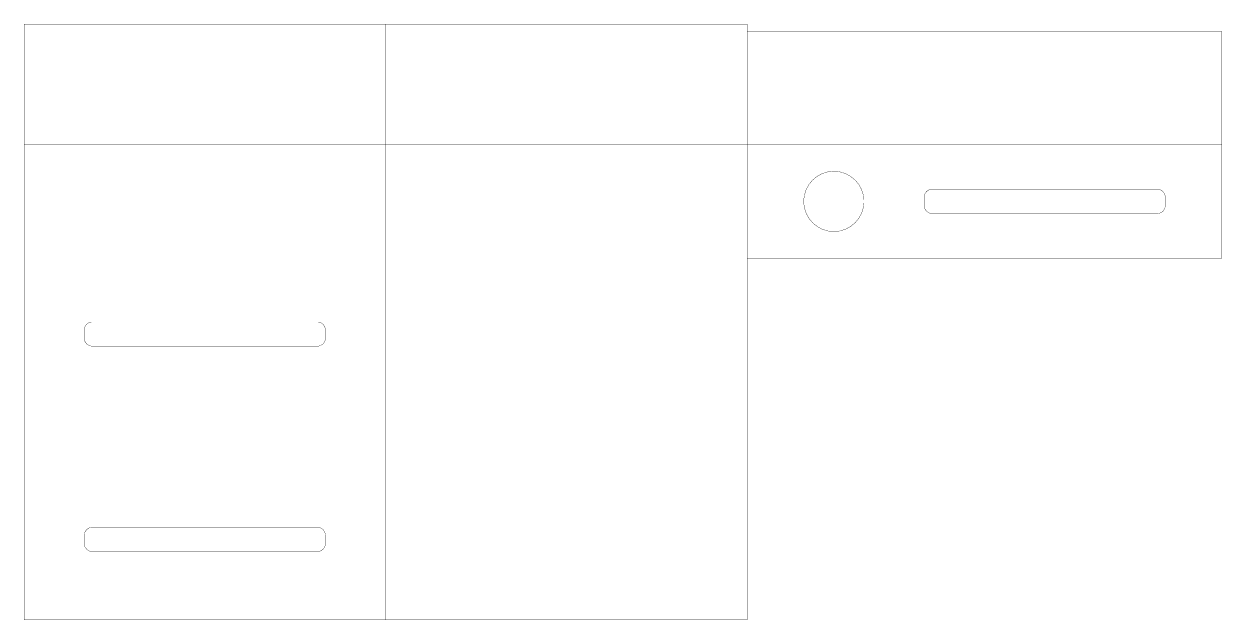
# Model space of a CAD drawing. Extents: x 0.2 to 39.4, y 0.5 to 19.9.
import ezdxf

# ---------------------------------------------------------------- set-up
doc = ezdxf.new("R2010")
doc.units = 0
doc.layers.get('0').update_dxf_attribs({"linetype": 'CONTINUOUS'})

msp = doc.modelspace()

# ---------------------------------------------------------------- linework, layer by layer
at = {"color": 0, "const_width": 0.01}
for points in [[(0.25, 19.9444), (12.061, 19.9444), (12.061, 16.0075), (0.25, 16.0075), (0.25, 19.9444)], [(27.691, 14.1571), (27.691, 14.1075), (27.671, 13.9588), (27.6136, 13.774), (27.5228, 13.6068), (27.4026, 13.4611), (27.2569, 13.3409), (27.0897, 13.2502), (26.905, 13.1928), (26.7562, 13.1728), (26.7067, 13.1728), (26.6571, 13.1728), (26.5083, 13.1928), (26.3236, 13.2502), (26.1564, 13.3409), (26.0107, 13.4611), (25.8906, 13.6068), (25.7997, 13.774), (25.7424, 13.9588), (25.7225, 14.1075), (25.7225, 14.1571), (25.7225, 14.2067), (25.7424, 14.3554), (25.7997, 14.5401), (25.8906, 14.7074), (26.0107, 14.8531), (26.1564, 14.9732), (26.3236, 15.064), (26.5083, 15.1212), (26.6571, 15.1413), (26.7067, 15.1413), (26.7562, 15.1413), (26.905, 15.1212), (27.0897, 15.064), (27.2569, 14.9732), (27.4026, 14.8531), (27.5228, 14.7074), (27.6136, 14.5401), (27.671, 14.3554), (27.691, 14.2067), (27.691, 14.1571)], [(29.9094, 14.5507), (37.2835, 14.5507), (37.3078, 14.5507), (37.381, 14.5313), (37.4604, 14.4776), (37.5139, 14.3983), (37.5335, 14.3251), (37.5335, 14.3007), (37.5335, 14.0133), (37.5335, 13.989), (37.5139, 13.9158), (37.4604, 13.8364), (37.381, 13.7829), (37.3078, 13.7633), (37.2835, 13.7633), (29.9094, 13.7633), (29.885, 13.7633), (29.8119, 13.7829), (29.7325, 13.8364), (29.679, 13.9158), (29.6594, 13.989), (29.6594, 14.0133), (29.6594, 14.3007), (29.6594, 14.3251), (29.679, 14.3983), (29.7325, 14.4776), (29.8119, 14.5313), (29.885, 14.5507), (29.9094, 14.5507)], [(2.46847, 10.2201), (9.8425, 10.2201), (9.86686, 10.2201), (9.94, 10.2005), (10.0194, 10.147), (10.0729, 10.0676), (10.0925, 9.99447), (10.0925, 9.97006), (10.0925, 9.68261), (10.0925, 9.65826), (10.0729, 9.58513), (10.0194, 9.50569), (9.94, 9.45221), (9.86686, 9.43261), (9.8425, 9.43261), (2.46847, 9.43261), (2.44407, 9.43261), (2.37099, 9.45221), (2.29156, 9.50569), (2.23807, 9.58513), (2.21847, 9.65826), (2.21847, 9.68261), (2.21847, 9.97006), (2.21847, 9.99447), (2.23807, 10.0676), (2.29156, 10.147), (2.37099, 10.2005), (2.44407, 10.2201), (2.46847, 10.2201)], [(2.46847, 3.51531), (9.8425, 3.51531), (9.86686, 3.51531), (9.94, 3.49576), (10.0194, 3.44228), (10.0729, 3.36285), (10.0925, 3.28971), (10.0925, 3.26531), (10.0925, 2.97792), (10.0925, 2.95356), (10.0729, 2.88043), (10.0194, 2.801), (9.94, 2.7475), (9.86686, 2.72792), (9.8425, 2.72792), (2.46847, 2.72792), (2.44407, 2.72792), (2.37099, 2.7475), (2.29156, 2.801), (2.23807, 2.88043), (2.21847, 2.95356), (2.21847, 2.97792), (2.21847, 3.26531), (2.21847, 3.28971), (2.23807, 3.36285), (2.29156, 3.44228), (2.37099, 3.49576), (2.44407, 3.51531), (2.46847, 3.51531)]]:
    msp.add_lwpolyline(points, close=True, dxfattribs=at)
for points in [[(12.061, 19.9444), (23.8721, 19.9444), (23.8721, 16.0075), (12.061, 16.0075)], [(23.8721, 19.7082), (39.3839, 19.7082), (39.3839, 16.0075), (23.8721, 16.0075)], [(0.25, 16.0075), (0.25, 0.49561), (12.061, 0.49561), (12.061, 16.0075)], [(12.061, 0.49561), (23.8721, 0.49561), (23.8721, 16.0075)], [(39.3839, 16.0075), (39.3839, 12.3066), (23.8721, 12.3066)]]:
    msp.add_lwpolyline(points, dxfattribs=at)

doc.saveas('drawing.dxf')
